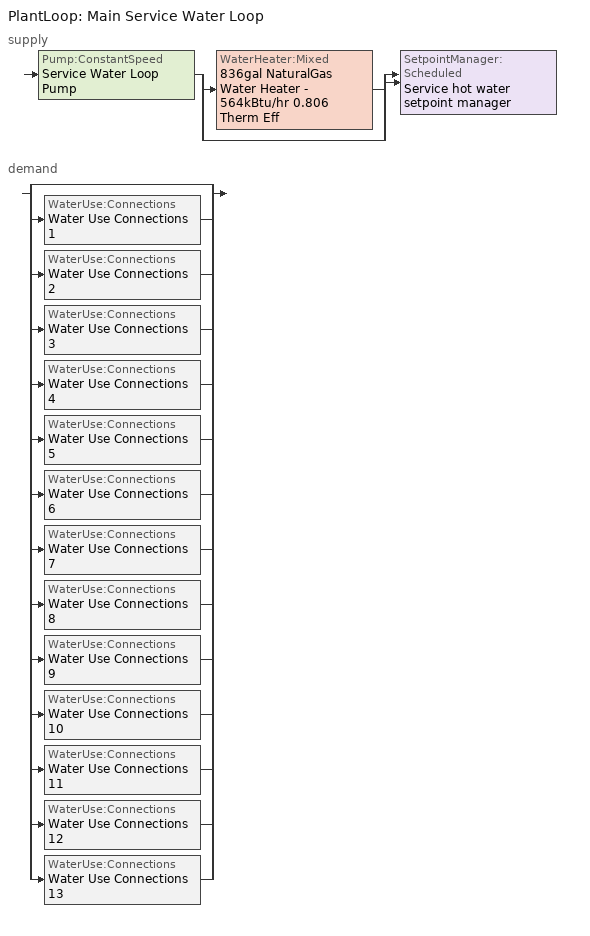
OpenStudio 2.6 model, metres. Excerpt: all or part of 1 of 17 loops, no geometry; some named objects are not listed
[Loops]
PlantLoop 'Main Service Water Loop'
 supply: Pump:ConstantSpeed 'Service Water Loop Pump' > split
  | WaterHeater:Mixed '836gal NaturalGas Water Heater - 564kBtu/hr 0.806 Therm Eff'
  | bypass
  join > SetpointManager:Scheduled 'Service hot water setpoint manager'
 demand: split
  | bypass
  | WaterUse:Connections 'Water Use Connections 1'
  | WaterUse:Connections 'Water Use Connections 2'
  | WaterUse:Connections 'Water Use Connections 3'
  | WaterUse:Connections 'Water Use Connections 4'
  | WaterUse:Connections 'Water Use Connections 5'
  | WaterUse:Connections 'Water Use Connections 6'
  | WaterUse:Connections 'Water Use Connections 7'
  | WaterUse:Connections 'Water Use Connections 8'
  | WaterUse:Connections 'Water Use Connections 9'
  | WaterUse:Connections 'Water Use Connections 10'
  | WaterUse:Connections 'Water Use Connections 11'
  | WaterUse:Connections 'Water Use Connections 12'
  | WaterUse:Connections 'Water Use Connections 13'
[PlantLoop]
Main Service Water Loop: Glycol Concentration=0; Maximum Loop Temperature {C}=60; Minimum Loop Temperature {C}=10; Plant Loop Volume {m3}=Autocalculate; Load Distribution Scheme=Optimal
[Sizing:Plant]
Main Service Water Loop: Loop Type=Heating; Design Loop Exit Temperature {C}=60; Loop Design Temperature Difference {deltaC}=5; Sizing Option=NonCoincident; Zone Timesteps in Averaging Window=1; Coincident Sizing Factor Mode=None
[Pump:ConstantSpeed]
Service Water Loop Pump: Rated Flow Rate {m3/s}=autosize; Rated Pump Head {Pa}=124190; Rated Power Consumption {W}=autosize; Motor Efficiency=0.855; Fraction of Motor Inefficiencies to Fluid Stream=0; Pump Control Type=Intermittent; Design Power Sizing Method=PowerPerFlowPerPressure; Design Electric Power per Unit Flow Rate {W/(m3/s)}=348701.1; Design Shaft Power per Unit Flow Rate per Unit Head {W-s/m3-Pa}=1.28205
[SetpointManager:Scheduled]
Service hot water setpoint manager: Control Variable=Temperature; Schedule=Service Water Loop Temp - 140F
[WaterHeater:Mixed]
836gal NaturalGas Water Heater - 564kBtu/hr 0.806 Therm Eff: Tank Volume {m3}=3.1644; Setpoint Temperature Schedule=Service Water Loop Temp - 140F; Deadband Temperature Difference {deltaC}=2; Maximum Temperature Limit {C}=82.2222; Heater Control Type=Cycle; Heater Maximum Capacity {W}=165340; Heater Fuel Type=NaturalGas; Heater Thermal Efficiency=0.80551; Part Load Factor Curve=SWH-EFFFPLR-NECB2011; Off Cycle Parasitic Fuel Consumption Rate {W}=20; Off Cycle Parasitic Fuel Type=NaturalGas; Off Cycle Parasitic Heat Fraction to Tank=0.8; On Cycle Parasitic Fuel Type=NaturalGas; On Cycle Parasitic Heat Fraction to Tank=0; Ambient Temperature Indicator=Schedule; Ambient Temperature Schedule=Water Heater Ambient Temp Schedule - 70F; Off Cycle Loss Coefficient to Ambient Temperature {W/K}=23.4259; On Cycle Loss Coefficient to Ambient Temperature {W/K}=23.4259; Use Side Effectiveness=1; Source Side Effectiveness=1; Use Side Design Flow Rate {m3/s}=autosize; Source Side Design Flow Rate {m3/s}=autosize; Indirect Water Heating Recovery Time {hr}=1.5; Source Side Flow Control Mode=IndirectHeatPrimarySetpoint
[WaterUse:Connections]
Name | Water Use Equipment Name 1
Water Use Connections 1 | Wholebuilding-office Service Water Use 0.57gal/min
Water Use Connections 2 | Wholebuilding-penitentiary Service Water Use 2.81gal/min
Water Use Connections 3 | Wholebuilding-performing arts theatre Service Water Use 0.59gal/min
Water Use Connections 4 | Wholebuilding-police station Service Water Use 0.57gal/min
Water Use Connections 5 | Wholebuilding-post office Service Water Use 0.57gal/min
Water Use Connections 6 | Wholebuilding-religious building Service Water Use 0.63gal/min
Water Use Connections 7 | Wholebuilding-retail area Service Water Use 0.21gal/min
Water Use Connections 8 | Wholebuilding-school/university Service Water Use 1.18gal/min
Water Use Connections 9 | Wholebuilding-sports arena Service Water Use 1.42gal/min
Water Use Connections 10 | Wholebuilding-town hall Service Water Use 0.76gal/min
Water Use Connections 11 | Wholebuilding-transportation facility Service Water Use 0.68gal/min
Water Use Connections 12 | Wholebuilding-warehouse Service Water Use 0.03gal/min
Water Use Connections 13 | Wholebuilding-workshop Service Water Use 0.47gal/min
[WaterUse:Equipment:Definition]
Name | Peak Flow Rate {m3/s} | Target Temperature Schedule | Sensible Fraction Schedule | Latent Fraction Schedule
Wholebuilding-office Service Water Use Def 0.57gal/min | 3.58508e-05 | Schedule Ruleset 5 | Schedule Ruleset 3 | Schedule Ruleset 4
Wholebuilding-penitentiary Service Water Use Def 2.81gal/min | 0.000177041 | Schedule Ruleset 8 | Schedule Ruleset 6 | Schedule Ruleset 7
Wholebuilding-performing arts theatre Service Water Use Def 0.59gal/min | 3.73446e-05 | Schedule Ruleset 11 | Schedule Ruleset 9 | Schedule Ruleset 10
Wholebuilding-police station Service Water Use Def 0.57gal/min | 3.58508e-05 | Schedule Ruleset 14 | Schedule Ruleset 12 | Schedule Ruleset 13
Wholebuilding-post office Service Water Use Def 0.57gal/min | 3.58508e-05 | Schedule Ruleset 17 | Schedule Ruleset 15 | Schedule Ruleset 16
Wholebuilding-religious building Service Water Use Def 0.63gal/min | 3.98343e-05 | Schedule Ruleset 20 | Schedule Ruleset 18 | Schedule Ruleset 19
Wholebuilding-retail area Service Water Use Def 0.21gal/min | 1.32781e-05 | Schedule Ruleset 23 | Schedule Ruleset 21 | Schedule Ruleset 22
Wholebuilding-school/university Service Water Use Def 1.18gal/min | 7.46892e-05 | Schedule Ruleset 26 | Schedule Ruleset 24 | Schedule Ruleset 25
Wholebuilding-sports arena Service Water Use Def 1.42gal/min | 8.96271e-05 | Schedule Ruleset 29 | Schedule Ruleset 27 | Schedule Ruleset 28
Wholebuilding-town hall Service Water Use Def 0.76gal/min | 4.78011e-05 | Schedule Ruleset 32 | Schedule Ruleset 30 | Schedule Ruleset 31
Wholebuilding-transportation facility Service Water Use Def 0.68gal/min | 4.31538e-05 | Schedule Ruleset 35 | Schedule Ruleset 33 | Schedule Ruleset 34
Wholebuilding-warehouse Service Water Use Def 0.03gal/min | 1.99171e-06 | Schedule Ruleset 38 | Schedule Ruleset 36 | Schedule Ruleset 37
Wholebuilding-workshop Service Water Use Def 0.47gal/min | 2.98757e-05 | Schedule Ruleset 41 | Schedule Ruleset 39 | Schedule Ruleset 40
[WaterUse:Equipment]
Name | Water Use Equipment Definition | Space | Flow Rate Fraction Schedule
Wholebuilding-office Service Water Use 0.57gal/min | Wholebuilding-office Service Water Use Def 0.57gal/min | WholeBuilding-Office | NECB-A-Service Water Heating
Wholebuilding-penitentiary Service Water Use 2.81gal/min | Wholebuilding-penitentiary Service Water Use Def 2.81gal/min | WholeBuilding-Penitentiary | NECB-H-Service Water Heating
Wholebuilding-performing arts theatre Service Water Use 0.59gal/min | Wholebuilding-performing arts theatre Service Water Use Def 0.59gal/min | WholeBuilding-Performing arts theatre | NECB-C-Service Water Heating
Wholebuilding-police station Service Water Use 0.57gal/min | Wholebuilding-police station Service Water Use Def 0.57gal/min | WholeBuilding-Police station | NECB-H-Service Water Heating
Wholebuilding-post office Service Water Use 0.57gal/min | Wholebuilding-post office Service Water Use Def 0.57gal/min | WholeBuilding-Post office | NECB-A-Service Water Heating
Wholebuilding-religious building Service Water Use 0.63gal/min | Wholebuilding-religious building Service Water Use Def 0.63gal/min | WholeBuilding-Religious building | NECB-I-Service Water Heating
Wholebuilding-retail area Service Water Use 0.21gal/min | Wholebuilding-retail area Service Water Use Def 0.21gal/min | WholeBuilding-Retail area | NECB-C-Service Water Heating
Wholebuilding-school/university Service Water Use 1.18gal/min | Wholebuilding-school/university Service Water Use Def 1.18gal/min | WholeBuilding-School/university | NECB-D-Service Water Heating
Wholebuilding-sports arena Service Water Use 1.42gal/min | Wholebuilding-sports arena Service Water Use Def 1.42gal/min | WholeBuilding-Sports arena | NECB-B-Service Water Heating
Wholebuilding-town hall Service Water Use 0.76gal/min | Wholebuilding-town hall Service Water Use Def 0.76gal/min | WholeBuilding-Town hall | NECB-D-Service Water Heating
Wholebuilding-transportation facility Service Water Use 0.68gal/min | Wholebuilding-transportation facility Service Water Use Def 0.68gal/min | WholeBuilding-Transportation facility | NECB-H-Service Water Heating
Wholebuilding-warehouse Service Water Use 0.03gal/min | Wholebuilding-warehouse Service Water Use Def 0.03gal/min | WholeBuilding-Warehouse | NECB-A-Service Water Heating
Wholebuilding-workshop Service Water Use 0.47gal/min | Wholebuilding-workshop Service Water Use Def 0.47gal/min | WholeBuilding-Workshop | NECB-A-Service Water Heating
[Schedule:Ruleset]
Name | Default Day Schedule
Service Water Loop Temp - 140F | Service Water Loop Temp - 140F Default
Water Heater Ambient Temp Schedule - 70F | Water Heater Ambient Temp Schedule - 70F Default
Schedule Ruleset 3 | Schedule Day 7
Schedule Ruleset 4 | Schedule Day 8
Schedule Ruleset 5 | Schedule Day 9
NECB-A-Service Water Heating | NECB-A-Service Water Heating Default
Schedule Ruleset 6 | Schedule Day 10
Schedule Ruleset 7 | Schedule Day 11
Schedule Ruleset 8 | Schedule Day 12
NECB-H-Service Water Heating | NECB-H-Service Water Heating Default
Schedule Ruleset 9 | Schedule Day 13
Schedule Ruleset 10 | Schedule Day 14
Schedule Ruleset 11 | Schedule Day 15
NECB-C-Service Water Heating | NECB-C-Service Water Heating Default
Schedule Ruleset 12 | Schedule Day 16
Schedule Ruleset 13 | Schedule Day 17
Schedule Ruleset 14 | Schedule Day 18
Schedule Ruleset 15 | Schedule Day 19
Schedule Ruleset 16 | Schedule Day 20
Schedule Ruleset 17 | Schedule Day 21
Schedule Ruleset 18 | Schedule Day 22
Schedule Ruleset 19 | Schedule Day 23
Schedule Ruleset 20 | Schedule Day 24
NECB-I-Service Water Heating | NECB-I-Service Water Heating Default
Schedule Ruleset 21 | Schedule Day 25
Schedule Ruleset 22 | Schedule Day 26
Schedule Ruleset 23 | Schedule Day 27
Schedule Ruleset 24 | Schedule Day 28
Schedule Ruleset 25 | Schedule Day 29
Schedule Ruleset 26 | Schedule Day 30
NECB-D-Service Water Heating | NECB-D-Service Water Heating Default
Schedule Ruleset 27 | Schedule Day 31
Schedule Ruleset 28 | Schedule Day 32
Schedule Ruleset 29 | Schedule Day 33
NECB-B-Service Water Heating | NECB-B-Service Water Heating Default
Schedule Ruleset 30 | Schedule Day 34
Schedule Ruleset 31 | Schedule Day 35
Schedule Ruleset 32 | Schedule Day 36
Schedule Ruleset 33 | Schedule Day 37
Schedule Ruleset 34 | Schedule Day 38
Schedule Ruleset 35 | Schedule Day 39
Schedule Ruleset 36 | Schedule Day 40
Schedule Ruleset 37 | Schedule Day 41
Schedule Ruleset 38 | Schedule Day 42
Schedule Ruleset 39 | Schedule Day 43
Schedule Ruleset 40 | Schedule Day 44
Schedule Ruleset 41 | Schedule Day 45
[Schedule:Day]
Service Water Loop Temp - 140F Default; Schedule Day 9; Schedule Day 12; Schedule Day 15; Schedule Day 18; Schedule Day 21; Schedule Day 24; Schedule Day 27; Schedule Day 30; Schedule Day 33; Schedule Day 36; Schedule Day 39; Schedule Day 42; Schedule Day 45: 24, 0, 60
Water Heater Ambient Temp Schedule - 70F Default: 24, 0, 21.1111
Schedule Day 7; Schedule Day 10; Schedule Day 13; Schedule Day 16; Schedule Day 19; Schedule Day 22; Schedule Day 25; Schedule Day 28; Schedule Day 31; Schedule Day 34; Schedule Day 37; Schedule Day 40; Schedule Day 43: 24, 0, 0.2
Schedule Day 8; NECB-A-Service Water Heating Sat Day; NECB-A-Service Water Heating Sun|Hol Day; Schedule Day 11; Schedule Day 14; Schedule Day 17; Schedule Day 20; Schedule Day 23; Schedule Day 26; Schedule Day 29; NECB-D-Service Water Heating Sat Day; NECB-D-Service Water Heating Sun|Hol Day; Schedule Day 32; Schedule Day 35; Schedule Day 38; Schedule Day 41; Schedule Day 44: 24, 0, 0.05
NECB-A-Service Water Heating Default; NECB-A-Service Water Heating Default|Wkdy Day: 7, 0, 0.05, 8, 0, 0.1, 10, 0, 0.5, 16, 0, 0.9, 17, 0, 0.7, 18, 0, 0.5, 19, 0, 0.3, 22, 0, 0.2, 24, 0, 0.05
NECB-H-Service Water Heating Default; NECB-H-Service Water Heating Default|Wkdy Day; NECB-H-Service Water Heating Sat Day; NECB-H-Service Water Heating Sun|Hol Day: 24, 0, 0.9
NECB-C-Service Water Heating Default; NECB-C-Service Water Heating Default|Wkdy Day: 8, 0, 0.05, 9, 0, 0.1, 10, 0, 0.2, 11, 0, 0.3, 12, 0, 0.4, 16, 0, 0.8, 17, 0, 0.6, 18, 0, 0.4, 19, 0, 0.3, 21, 0, 0.2, 24, 0, 0.05
NECB-C-Service Water Heating Sat Day: 8, 0, 0.05, 9, 0, 0.1, 10, 0, 0.2, 11, 0, 0.3, 12, 0, 0.5, 16, 0, 0.9, 17, 0, 0.7, 18, 0, 0.5, 19, 0, 0.3, 21, 0, 0.2, 24, 0, 0.05
NECB-C-Service Water Heating Sun|Hol Day: 8, 0, 0.05, 9, 0, 0.1, 10, 0, 0.2, 11, 0, 0.3, 12, 0, 0.5, 17, 0, 0.9, 18, 0, 0.5, 19, 0, 0.3, 24, 0, 0.05
NECB-I-Service Water Heating Default; NECB-I-Service Water Heating Default|Wkdy Day: 1, 0, 0.2, 15, 0, 0.05, 18, 0, 0.2, 19, 0, 0.4, 22, 0, 0.9, 23, 0, 0.8, 24, 0, 0.6
NECB-I-Service Water Heating Sat Day: 1, 0, 0.2, 10, 0, 0.05, 13, 0, 0.2, 14, 0, 0.4, 15, 0, 0.8, 16, 0, 0.9, 17, 0, 0.8, 18, 0, 0.6, 20, 0, 0.4, 22, 0, 0.9, 23, 0, 0.8, 24, 0, 0.6
NECB-I-Service Water Heating Sun|Hol Day: 8, 0, 0.05, 9, 0, 0.1, 10, 0, 0.2, 12, 0, 0.4, 13, 0, 0.2, 14, 0, 0.1, 24, 0, 0.05
NECB-D-Service Water Heating Default; NECB-D-Service Water Heating Default|Wkdy Day: 8, 0, 0.05, 10, 0, 0.5, 16, 0, 0.9, 17, 0, 0.7, 18, 0, 0.3, 21, 0, 0.5, 22, 0, 0.3, 24, 0, 0.05
NECB-B-Service Water Heating Default; NECB-B-Service Water Heating Default|Wkdy Day: 1, 0, 0.6, 2, 0, 0.5, 9, 0, 0.05, 11, 0, 0.7, 12, 0, 0.4, 13, 0, 0.5, 15, 0, 0.6, 16, 0, 0.4, 18, 0, 0.3, 19, 0, 0.4, 20, 0, 0.5, 22, 0, 0.8, 24, 0, 0.9
NECB-B-Service Water Heating Sat Day: 1, 0, 0.7, 2, 0, 0.6, 9, 0, 0.05, 11, 0, 0.7, 12, 0, 0.4, 13, 0, 0.5, 15, 0, 0.6, 16, 0, 0.4, 18, 0, 0.3, 19, 0, 0.4, 20, 0, 0.5, 22, 0, 0.8, 24, 0, 0.9
NECB-B-Service Water Heating Sun|Hol Day: 1, 0, 0.5, 2, 0, 0.6, 9, 0, 0.05, 11, 0, 0.7, 12, 0, 0.4, 13, 0, 0.5, 15, 0, 0.6, 16, 0, 0.4, 18, 0, 0.3, 19, 0, 0.4, 20, 0, 0.5, 22, 0, 0.8, 24, 0, 0.5
[Schedule:Rule] Date Specification Type=DateRange; Start Month=1; Start Day=1; End Month=12; End Day=31
Name | Schedule Ruleset | Rule Order | Day Schedule | Apply Monday | Apply Tuesday | Apply Wednesday | Apply Thursday | Apply Friday | Apply Saturday | Apply Sunday
Schedule Rule 149 | NECB-A-Service Water Heating | 2 | NECB-A-Service Water Heating Default|Wkdy Day | Yes | Yes | Yes | Yes | Yes
Schedule Rule 150 | NECB-A-Service Water Heating | 1 | NECB-A-Service Water Heating Sat Day |  |  |  |  |  | Yes
Schedule Rule 151 | NECB-A-Service Water Heating | 0 | NECB-A-Service Water Heating Sun|Hol Day |  |  |  |  |  |  | Yes
Schedule Rule 152 | NECB-H-Service Water Heating | 2 | NECB-H-Service Water Heating Default|Wkdy Day | Yes | Yes | Yes | Yes | Yes
Schedule Rule 153 | NECB-H-Service Water Heating | 1 | NECB-H-Service Water Heating Sat Day |  |  |  |  |  | Yes
Schedule Rule 154 | NECB-H-Service Water Heating | 0 | NECB-H-Service Water Heating Sun|Hol Day |  |  |  |  |  |  | Yes
Schedule Rule 155 | NECB-C-Service Water Heating | 2 | NECB-C-Service Water Heating Default|Wkdy Day | Yes | Yes | Yes | Yes | Yes
Schedule Rule 156 | NECB-C-Service Water Heating | 1 | NECB-C-Service Water Heating Sat Day |  |  |  |  |  | Yes
Schedule Rule 157 | NECB-C-Service Water Heating | 0 | NECB-C-Service Water Heating Sun|Hol Day |  |  |  |  |  |  | Yes
Schedule Rule 158 | NECB-I-Service Water Heating | 2 | NECB-I-Service Water Heating Default|Wkdy Day | Yes | Yes | Yes | Yes | Yes
Schedule Rule 159 | NECB-I-Service Water Heating | 1 | NECB-I-Service Water Heating Sat Day |  |  |  |  |  | Yes
Schedule Rule 160 | NECB-I-Service Water Heating | 0 | NECB-I-Service Water Heating Sun|Hol Day |  |  |  |  |  |  | Yes
Schedule Rule 161 | NECB-D-Service Water Heating | 2 | NECB-D-Service Water Heating Default|Wkdy Day | Yes | Yes | Yes | Yes | Yes
Schedule Rule 162 | NECB-D-Service Water Heating | 1 | NECB-D-Service Water Heating Sat Day |  |  |  |  |  | Yes
Schedule Rule 163 | NECB-D-Service Water Heating | 0 | NECB-D-Service Water Heating Sun|Hol Day |  |  |  |  |  |  | Yes
Schedule Rule 164 | NECB-B-Service Water Heating | 2 | NECB-B-Service Water Heating Default|Wkdy Day | Yes | Yes | Yes | Yes | Yes
Schedule Rule 165 | NECB-B-Service Water Heating | 1 | NECB-B-Service Water Heating Sat Day |  |  |  |  |  | Yes
Schedule Rule 166 | NECB-B-Service Water Heating | 0 | NECB-B-Service Water Heating Sun|Hol Day |  |  |  |  |  |  | Yes
[Curve:Cubic]
SWH-EFFFPLR-NECB2011: Coefficient1 Constant=0.7576; Coefficient2 x=1.0071; Coefficient3 x**2=-1.4443; Coefficient4 x**3=0.6844; Minimum Value of x=0; Maximum Value of x=1
